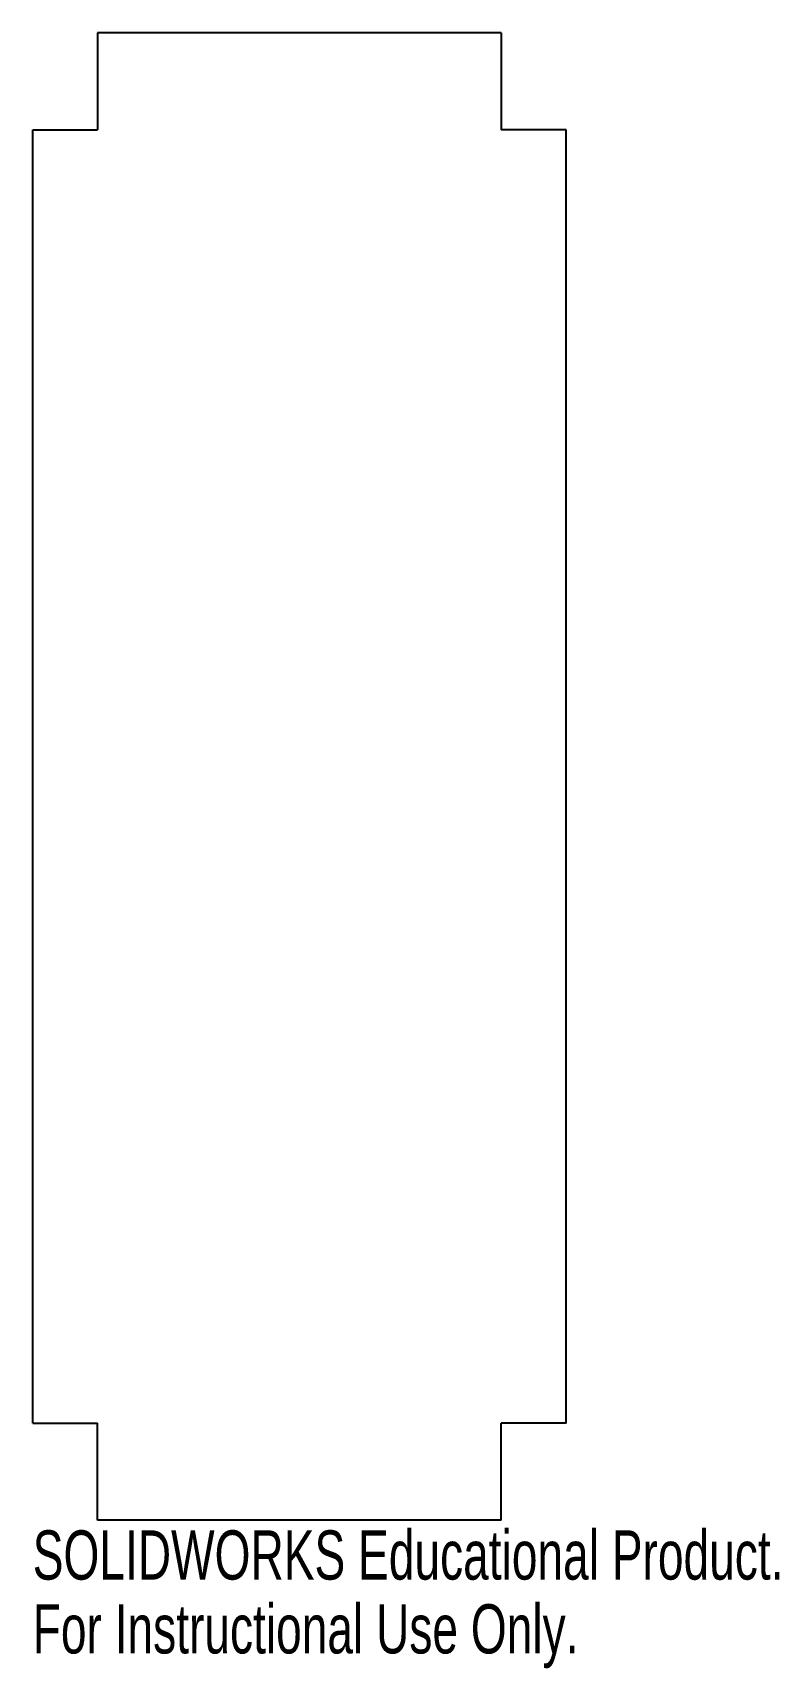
# Model space of a CAD drawing. Header units: inches. Extents: x -1.03 to 1.85, y -3.45 to 2.88.
import ezdxf

# ---------------------------------------------------------------- set-up
doc = ezdxf.new("R2010")
doc.units = ezdxf.units.IN
doc.header["$MEASUREMENT"] = 0
doc.styles.add('SLDTEXTSTYLE0', font='TXT', dxfattribs={"width": 0.7})

msp = doc.modelspace()

# ---------------------------------------------------------------- linework, layer by layer
at = {"color": 7, "linetype": 'Continuous', "lineweight": 25}
for p, q in [((-0.7803, 2.875), (-0.7803, 2.5)), ((0.7803, 2.875), (-0.7803, 2.875)), ((0.7803, 2.875), (0.7803, 2.5)), ((-1.0303, -2.5), (-1.0303, 2.5)), ((-1.0303, 2.5), (-0.7803, 2.5)), ((1.0303, 2.5), (0.7803, 2.5)), ((1.0303, -2.5), (1.0303, 2.5)), ((-1.0303, -2.5), (-0.7803, -2.5)), ((-0.7803, -2.875), (-0.7803, -2.5)), ((1.0303, -2.5), (0.7803, -2.5)), ((0.7803, -2.875), (0.7803, -2.5)), ((0.7803, -2.875), (-0.7803, -2.875))]:
    msp.add_line(p, q, dxfattribs=at)

# ---------------------------------------------------------------- texts
at = {"color": 7, "linetype": 'Continuous', "char_height": 0.1903, "attachment_point": 1, "style": 'SLDTEXTSTYLE0'}
for s, insert in [('SOLIDWORKS Educational Product.', (-1.0303, -2.9151)), ('For Instructional Use Only.', (-1.0303, -3.2006))]:
    msp.add_mtext(s, dxfattribs=dict(at, insert=insert))

doc.saveas('drawing.dxf')
